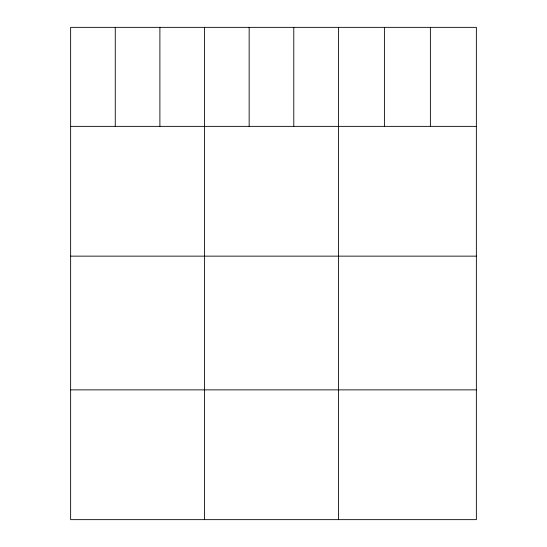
<?xml version="1.0" encoding="UTF-8"?>
<svg xmlns="http://www.w3.org/2000/svg" width="547" height="547" viewBox="0 0 547 547"><rect width="100%" height="100%" fill="white"/><g stroke="black" fill="none" stroke-linecap="round" stroke-linejoin="round"><path stroke-width="0.82" d="M476.362 126.364L476.362 519.65L70.638 519.65L70.638 27.35L476.362 27.35L476.362 126.364L70.638 126.364M70.638 256.146L476.362 256.146M70.638 389.867L476.362 389.867M430.38 27.35L430.38 126.364M384.397 27.35L384.397 126.364M338.415 27.35L338.415 519.65M293.787 27.35L293.787 126.364M249.158 27.35L249.158 126.364M204.53 27.35L204.53 519.65M159.895 27.35L159.895 126.364M115.267 27.35L115.267 126.364"/></g></svg>
